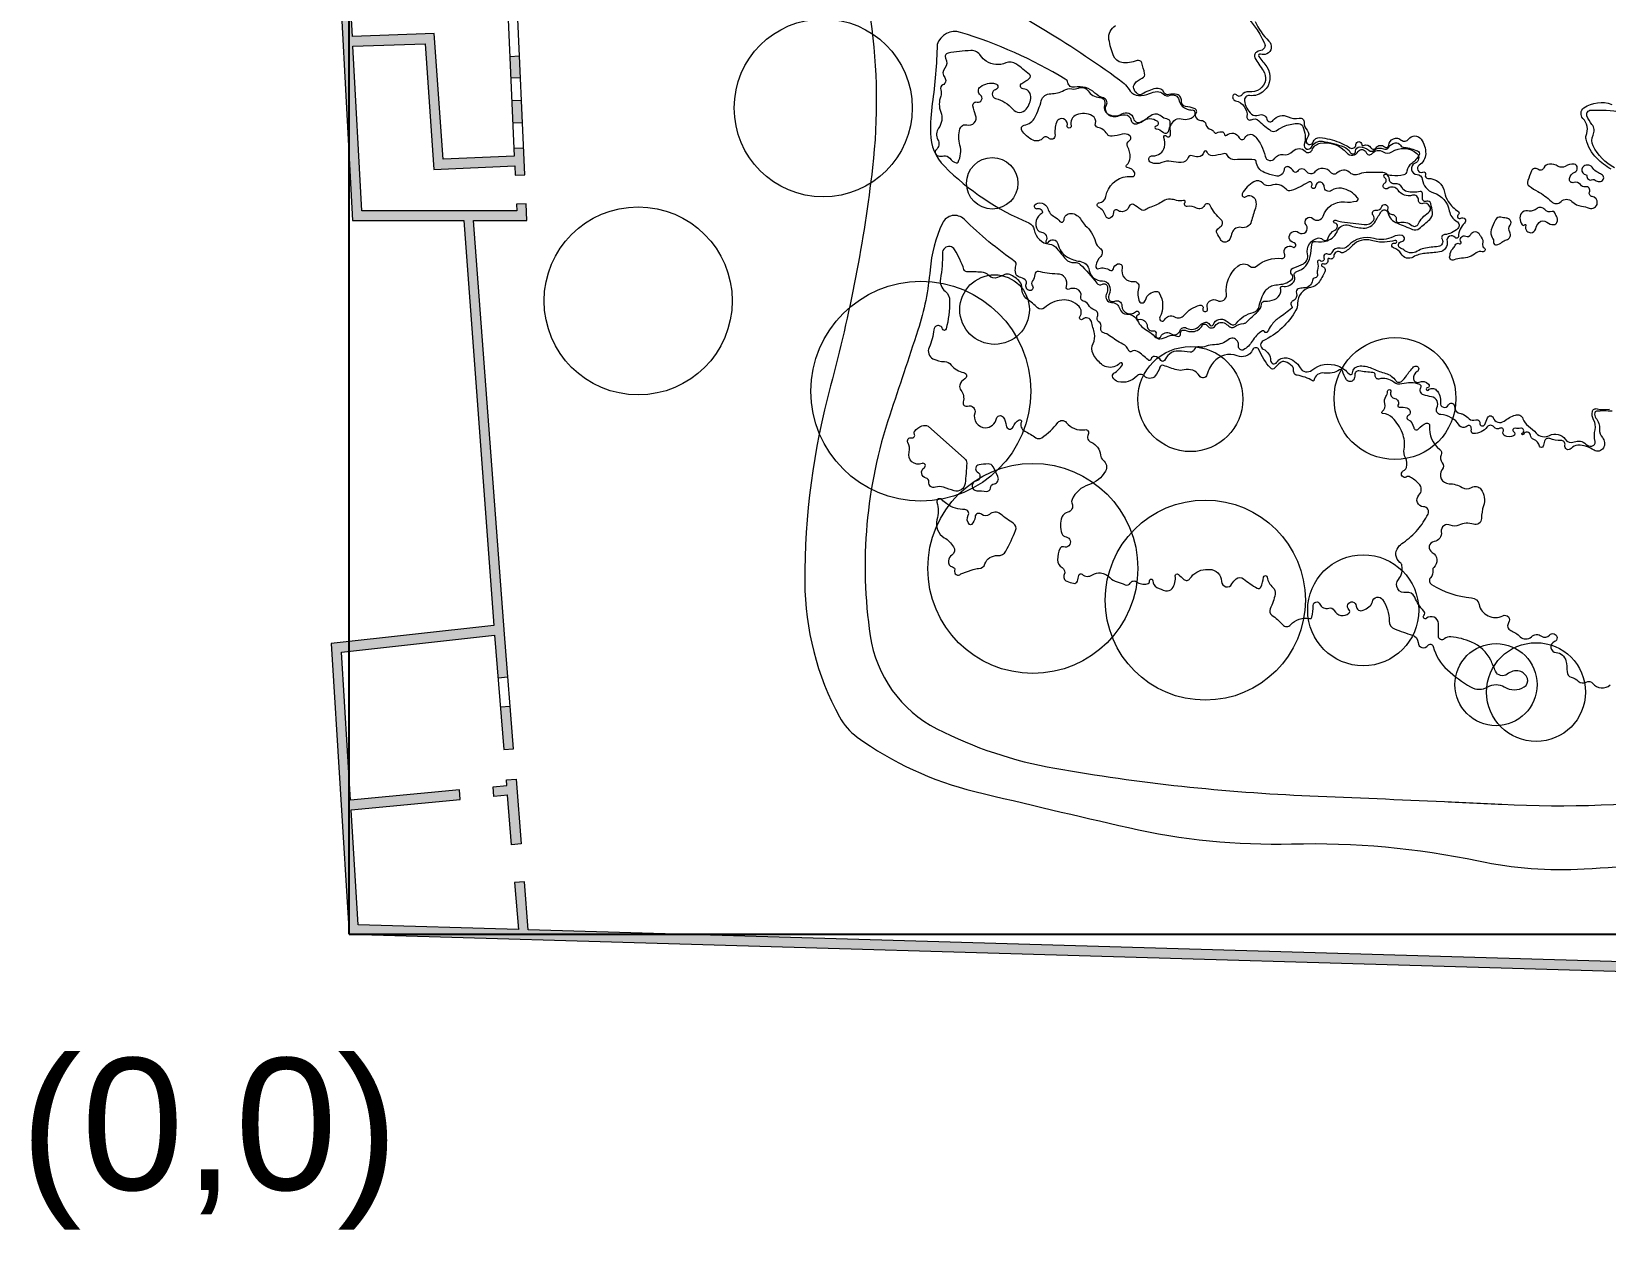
# Model space of a CAD drawing. Header units: millimetres. Extents: x 649586 to 788004, y 156365 to 293101.
# Drawn here: x 649767 to 688469, y 156365 to 185826 of the extents above; entities that cross this region are included whole.
import ezdxf

# ---------------------------------------------------------------- set-up
doc = ezdxf.new("R2010")
doc.units = ezdxf.units.MM
for name, color, linetype in [('archi', 7, 'Continuous'), ('rock', 30, 'Continuous'), ('water', 130, 'Continuous'), ('坐标系', 7, 'Continuous')]:
    doc.layers.add(name, color=color, linetype=linetype)
for name, color, linetype, lineweight in [('archiw', 255, 'Continuous', 0), ('plant', 90, 'Continuous', 0), ('road', 50, 'Continuous', 0)]:
    doc.layers.add(name, color=color, linetype=linetype, lineweight=lineweight)
doc.styles.get("Standard").update_dxf_attribs({"font": 'arial.ttf'})

msp = doc.modelspace()

# ---------------------------------------------------------------- hatches: boundary and pattern name
at = {"layer": 'archiw', "lineweight": 15}
h = msp.add_hatch(color=0, dxfattribs=at)
h.dxf.hatch_style = 1
h.paths.add_polyline_path([(661537, 169234), (661298, 169215), (661383, 168167), (661622, 168187)])
h.paths.add_polyline_path([(661817, 184138), (661577, 184127), (661602, 183578), (661842, 183588)])
h.paths.add_polyline_path([(661769, 185224), (661529, 185213), (661552, 184686), (661792, 184697)])
h.paths.add_polyline_path([(661125, 192974), (661365, 192988), (661314, 193881), (661074, 193868)])
h.paths.add_polyline_path([(661186, 196156), (660946, 196142), (660992, 195335), (661231, 195349)])
h.paths.add_polyline_path([(763625, 292227), (763625, 259422), (762122, 259422), (762122, 259182), (763625, 259182), (763625, 255406), (763865, 255406), (763865, 292227), (763865, 292467), (740086, 292467), (740086, 292227), (740086, 269506), (726598, 269506), (726598, 269035), (724257, 269035), (724257, 284312), (704266, 284312), (704266, 279065), (668998, 279065), (667715, 277743), (665356, 262079), (663663, 258059), (663663, 234492), (660462, 230565), (653640, 230565), (653640, 207333), (657864, 207333), (657864, 201885), (660763, 201885), (660872, 197588), (656789, 197450), (657658, 181179), (660398, 181179), (661138, 171221), (657138, 170775), (657576, 163625), (702454, 162314), (703246, 163037), (704943, 162990), (707445, 162920), (707452, 163160), (705189, 163223), (705263, 165876), (705270, 166116), (705315, 167725), (707292, 167670), (707298, 167909), (706089, 167943), (706115, 168857), (705875, 168863), (705849, 167950), (705081, 167971), (704949, 163230), (703156, 163280), (702364, 162556), (661981, 163737), (661886, 164916), (661646, 164897), (661739, 163744), (657802, 163859), (657629, 166687), (660311, 166936), (660288, 167175), (657614, 166927), (657391, 170562), (661156, 170981), (661240, 169934), (661479, 169953), (661394, 171008), (660639, 181179), (661950, 181179), (661931, 181589), (661692, 181578), (661699, 181419), (660621, 181419), (657886, 181419), (657669, 185465), (659444, 185526), (659664, 182433), (661649, 182522), (661660, 182289), (661899, 182300), (661870, 182963), (661630, 182953), (661639, 182762), (659887, 182684), (659667, 185773), (657657, 185705), (657580, 187139), (661433, 187344), (661446, 187062), (661686, 187072), (661662, 187597), (657567, 187378), (657431, 189926), (661524, 190161), (661424, 191931), (661185, 191918), (661271, 190387), (657419, 190166), (657042, 197218), (660878, 197348), (660894, 197064), (661133, 197077), (661118, 197356), (660997, 202125), (658104, 202125), (658104, 207573), (653880, 207573), (653880, 230325), (660576, 230325), (663903, 234407), (663903, 258011), (665589, 262013), (667941, 277631), (669100, 278825), (704266, 278825), (704266, 254756), (702638, 254756), (702638, 254516), (702638, 253640), (702878, 253640), (702878, 254516), (704266, 254516), (704266, 251633), (704506, 251633), (704506, 265403), (724017, 265403), (724017, 251681), (724257, 251681), (724257, 252385), (725370, 252385), (725370, 252625), (724257, 252625), (724257, 265883), (724017, 265883), (724017, 265643), (704506, 265643), (704506, 278825), (704506, 284072), (724017, 284072), (724017, 268795), (724017, 267474), (724257, 267474), (724257, 268181), (724497, 268181), (724497, 268795), (726598, 268795), (726598, 252382), (727078, 252382), (727078, 252622), (726838, 252622), (726838, 269266), (740086, 269266), (740086, 255406), (740326, 255406), (740326, 292227)])
h = msp.add_hatch(color=0, dxfattribs=at)
h.dxf.hatch_style = 1
h.paths.add_polyline_path([(661682, 167440), (661443, 167421), (661454, 167283), (661116, 167252), (661138, 167013), (661473, 167044), (661571, 165828), (661811, 165847)])
h.paths.add_polyline_path([(661537, 169234), (661298, 169215), (661383, 168167), (661622, 168187)])
at = {"layer": 'archiw'}
h = msp.add_hatch(color=256, dxfattribs=at)
h.dxf.hatch_style = 1
h.paths.add_polyline_path([(676536, 168946), (676679, 166722)])
h.paths.add_polyline_path([(676693, 166482), (676679, 166722)])
h.paths.add_polyline_path([(676693, 166482), (678539, 166724)])
h.paths.add_polyline_path([(678539, 166724), (678842, 164262)])
h.paths.add_polyline_path([(679846, 164397), (678842, 164262)])
h.paths.add_polyline_path([(679846, 164397), (679814, 164635)])
h.paths.add_polyline_path([(679050, 164532), (679814, 164635)])
h.paths.add_polyline_path([(678484, 169207), (679050, 164532)])

# ---------------------------------------------------------------- linework, layer by layer
at = {"layer": 'archi', "lineweight": 15}
for points in [[(653640, 230565), (653640, 207333), (657864, 207333), (657864, 201885), (660763, 201885), (660872, 197588), (656789, 197450), (657658, 181179), (660398, 181179), (661138, 171221), (657138, 170775), (657576, 163625), (702454, 162314)], [(661472, 186491), (661639, 182762), (659887, 182684), (659667, 185773), (657657, 185705), (657657, 185705), (657580, 187139)], [(702364, 162556), (661981, 163737), (661886, 164916), (661646, 164897), (661739, 163744), (657802, 163859), (657629, 166687), (660311, 166936), (660288, 167175), (657614, 166927), (657391, 170562), (661156, 170981), (661383, 168167), (661622, 168187), (661394, 171008), (660639, 181179), (660639, 181179), (661950, 181179), (661931, 181589), (661692, 181578), (661699, 181419), (660621, 181419), (657886, 181419), (657669, 185465), (659444, 185526), (659664, 182433), (661649, 182522), (661660, 182289), (661899, 182300), (661711, 186501)], [(661476, 167044), (661138, 167013), (661116, 167252), (661454, 167283), (661443, 167421), (661682, 167440), (661811, 165847), (661571, 165828), (661473, 167044)]]:
    msp.add_lwpolyline(points, dxfattribs=at)
at = {"layer": 'archiw', "lineweight": 15}
for p, q in [((661529, 185213), (661769, 185224)), ((661552, 184686), (661792, 184697)), ((661577, 184127), (661817, 184138)), ((661602, 183578), (661842, 183588)), ((661630, 182953), (661870, 182963)), ((661240, 169934), (661479, 169953)), ((661298, 169215), (661537, 169234))]:
    msp.add_line(p, q, dxfattribs=at)
at = {"layer": 'plant', "lineweight": 15}
for centre, radius in [((669234, 183946), 2188), ((673390, 182093), 633), ((664684, 179201), 2312), ((671636, 176980), 2704), ((673448, 178987), 855), ((678262, 176785), 1291), ((683293, 176798), 1499), ((674389, 172622), 2582), ((678628, 171843), 2461), ((682512, 171593), 1366), ((685777, 169764), 1009), ((686762, 169581), 1215)]:
    msp.add_circle(centre, radius, dxfattribs=at)
at = {"layer": 'road', "lineweight": 15}
for points in [[(664798, 209841, 0.117487), (666465, 209337, -0.009858), (667979, 209216, -0.26019), (669542, 208128, -0.071128), (670150, 206239, -0.029523), (670399, 203991, 0.004389), (670976, 194396, -0.052523), (670837, 190524, -0.022956), (670521, 188856, 0.094006), (670397, 186118, -0.064369), (670446, 182481, -0.037371), (669415, 177115, 0.067052), (668782, 172288, 0.124747), (669635, 168969, 0.111289), (670069, 168476, 0.097707), (672961, 167139, 0.003362), (676739, 166249, 0.062606), (680751, 165848, -0.058207), (685348, 165429, 0.065974), (687944, 165233, 0.015775), (691081, 165510, 0.027374)], [(672521, 187018, -0.047284), (676523, 184637, -0.090689), (676783, 184362, 0.243834), (676985, 184248, 0.114675), (677259, 184301, -0.090373), (677445, 184347, -0.216643), (677593, 184290, 0.309639), (677768, 184256, -0.469609), (677977, 184149, 0.228222), (678152, 183929, 0.084164), (678268, 183895, 0.057719), (678311, 183895, -0.473202), (678369, 183839, 0.180995), (678411, 183690, 0.255358), (678519, 183640, -0.384101), (678646, 183539, 0.313044), (678770, 183413, -0.250683), (678839, 183357, 0.471347), (678914, 183334, -0.231556), (679060, 183354, -0.332852), (679099, 183299, 0.66819), (679152, 183274, -0.515809), (679463, 183211, 0.651192), (679603, 183211, -0.538402), (679845, 183251, -0.069402), (680009, 183017, -0.067005), (680101, 182756, 0.659482), (680338, 182708, -0.285891), (680545, 182798, 0.244231), (680784, 182880, -0.428948), (681085, 182880, 0.542566), (681253, 182911, -0.2548), (681456, 183076, -0.26675), (682105, 182845, 0.519446), (682391, 182872, -0.650484), (682581, 182853, 0.593412), (682730, 182826, -0.390889), (683001, 182865, 0.31012), (683217, 182865, -0.345545), (683829, 182826, -0.559331), (683786, 182587, 0.825089), (683837, 182308, -0.379247), (683963, 182194, 0.296806), (684237, 181861, -0.279591), (684629, 181414, 0.224489), (684812, 181156, -0.496845), (684836, 180982, -0.177061), (684510, 180831, 0.552791), (684451, 180716, -0.55659), (684357, 180537, 0.033517), (684003, 180488, 0.09168), (683840, 180421, -0.319015), (683537, 180435, 0.071886), (683431, 180495, -0.804144), (683458, 180659, 0.869208), (683470, 180807, 0.179327), (683246, 180777, -0.198898), (682780, 180734, 0.294707), (682143, 180554, -0.285254), (681943, 180495, 0.39902), (681743, 180387, -0.4752), (681639, 180347, 0.746968), (681546, 180259, -0.868244), (681450, 180191, 0.820152), (681386, 180150, -0.183426), (681386, 179955, 0.183426), (681386, 179857, -0.502732), (681328, 179767, 0.354684), (681262, 179705, -0.377775), (681045, 179518, 0.08858), (680916, 179497, 0.419454), (680868, 179393, -0.398768), (680787, 179202, 0.512017), (680757, 179061, -0.429697), (680754, 179018, -0.020018), (680444, 178786, 0.084486), (680249, 178597, 0.054554), (680162, 178445, -0.653528), (680087, 178445, 0.44488), (680036, 178462, 0.13462), (679780, 178207, -0.139274), (679570, 178001, -0.603551), (679447, 178083, 0.164031), (679418, 178211, 0.461377), (679195, 178247, -0.181292), (678856, 178124, 0.101833), (678648, 178084, -0.159738), (678482, 178071, 0.378812), (678356, 178005, -0.337403), (678253, 177940, -0.005395), (677979, 177968, 0.221342), (677746, 177891, 0.073413), (677622, 177733, -0.579435), (677539, 177733, 0.245668), (677382, 177834, 0.382062), (677299, 177772, -0.602843), (677221, 177749, 0.060609), (676959, 177959, 0.292001), (676812, 177957, -0.464908), (676752, 177975, 0.170742), (676599, 178139, -0.041705), (676275, 178345, 0.096984), (676132, 178415, -0.434609), (676064, 178543, 0.345134), (676014, 178687, -0.381785), (675978, 178820, 0.460058), (675912, 178974, -0.195962), (675756, 179104, 0.222231), (675630, 179198, -0.433988), (675569, 179300, 0.405488), (675462, 179497, 0.179523), (675283, 179488, -0.656355), (675213, 179554, 0.526382), (674992, 179862, -0.05244), (674738, 179883, 0.002442), (674524, 179922, 0.451919), (674435, 179851, -0.14657), (674379, 179695, 0.327641), (674379, 179569, -0.679921), (674308, 179455, -0.480095), (674226, 179608, 0.339545), (674197, 179722, 0.112999), (674057, 179788, -0.28468), (673967, 179875, -0.115538), (673965, 180032, -0.02368), (673982, 180098, 0.327611), (673963, 180156, -0.040462), (672700, 181207, 0.517845), (672164, 181109, 0.088027), (671861, 179965, -0.058069), (671561, 178481, -0.002144), (670870, 176391, 0.11843), (670390, 170963, 0.242048), (672029, 168680, 0.075076), (674928, 167708, 0.033051), (681201, 167032, -0.001142), (684509, 166887, -0.000488), (685921, 166821, 0.04125), (690790, 166989, 0.076392)], [(672035, 185507, -0.029703), (671916, 184056, 0.039049), (671870, 183324, 0.195015), (672213, 182513, 0.097082), (674287, 181119, -0.256811), (674423, 180947, 0.335439), (674796, 180595, -0.206461), (674979, 180491, 0.022403), (675199, 180226, 0.243447), (675410, 180147, -0.229557), (675555, 180098, -0.033638), (675959, 179639, 0.373586), (676101, 179610, -0.520661), (676221, 179553, -0.149871), (676195, 179357, 0.550153), (676320, 179164, -0.342433), (676526, 179007, 0.341441), (676702, 178873, -0.285856), (676962, 178714, 0.153085), (677197, 178472, -0.088035), (677385, 178321, 0.245201), (677515, 178271, 0.095724), (677716, 178333, -0.25191), (677930, 178333, 0.607369), (678022, 178396, -0.580256), (678132, 178478, 0.125937), (678325, 178447, 0.245205), (678551, 178591, -0.578943), (678680, 178591, 0.569963), (678875, 178589, -0.430525), (679122, 178641, -0.002622), (679236, 178562, 0.317063), (679344, 178562, -0.133551), (679575, 178647, 0.174997), (679639, 178675, -0.009888), (679920, 178941, 0.183243), (680012, 179121, -0.39541), (680100, 179197, 0.105309), (680328, 179234, 0.222146), (680480, 179395, 0.162167), (680480, 179504, -0.562083), (680527, 179559, 0.263078), (680797, 179661, 0.272724), (680822, 179812, -0.441286), (680877, 179922, 0.28928), (681211, 180293, 0.026615), (681245, 180584, -0.449458), (681342, 180660, 0.128472), (681624, 180681, 0.221737), (681882, 180929, -0.403156), (682161, 181059, 0.06725), (682509, 180990, 0.29245), (682814, 181160, -0.01996), (682956, 181399, -0.655239), (683117, 181373, 0.245774), (683354, 181108, -0.014614), (683720, 180958, 0.283663), (683891, 180981, 0.011353), (684147, 181202, 0.241267), (684212, 181372, 0.028003), (684174, 181598, 0.474561), (684072, 181649, -0.549163), (683969, 181717, 0.007594), (683969, 181843, 0.467995), (683913, 181889, -0.097941), (683586, 181889, -0.250089), (683468, 181986, 0.356885), (683296, 182078, -0.453201), (683155, 182186, 0.41061), (682958, 182362, -0.026055), (682646, 182362, 0.11746), (682411, 182318, -0.32104), (682164, 182370, 0.248915), (682026, 182418, 0.142089), (681856, 182340, -0.439524), (681715, 182356, 0.483919), (681325, 182372, -0.498418), (681115, 182386, 0.539659), (680893, 182386, -0.539659), (680802, 182386, 0.140222), (680676, 182495, 0.52864), (680567, 182430, -0.470417), (680354, 182273, -0.030552), (680080, 182360, -0.287793), (679882, 182624, 0.367364), (679835, 182672, 0.040484), (679359, 182672, -0.307238), (679175, 182776, 0.361322), (679076, 182820, -0.046101), (678811, 182770, -0.345432), (678672, 182861, 0.737251), (678595, 182858, -0.333557), (678450, 182746, -0.089848), (678302, 182770, 0.40558), (678211, 182729, -0.30483), (678033, 182606, -0.051563), (677788, 182628, 0.151419), (677561, 182603, -0.207134), (677294, 182603, -0.845359), (677335, 182770, 0.369635), (677626, 182984, 0.156205), (677607, 183220, -0.86701), (677668, 183256, 0.747844), (677775, 183300, -0.04181), (677769, 183572, 0.404913), (677681, 183676, -0.170021), (677543, 183740, 0.370941), (677290, 183755, -0.050653), (676960, 183553, -0.499743), (676816, 183627, 0.35632), (676655, 183769, 0.099801), (676469, 183738, -0.325565), (676217, 183808, -0.299213), (676198, 184018, 0.474996), (676126, 184190, -0.119521), (675915, 184312, 0.245856), (675413, 184456, -0.41899), (675251, 184565, 0.214924), (675187, 184657, 0.059715), (672612, 185804, 0.40794), (672035, 185507, 16.417228)], [(687701, 182566, 0.142221), (687479, 182509, -0.272897), (687309, 182509, 0.142221), (687088, 182566, 0.294574), (686954, 182473, -0.503789), (686809, 182437, 0.508546), (686649, 182396, 0.002132), (686557, 182159, 0.340964), (686598, 182020, 0.033547), (686804, 181891, -0.072389), (687139, 181644, 0.41121), (687376, 181644, -0.41121), (687644, 181644, 0.168794), (687882, 181530, -0.066807), (688067, 181484, 0.501422), (688268, 181608, 0.405169), (688139, 181767, -0.505609), (688077, 181878, 0.600939), (687976, 182007, -0.28763), (687851, 182059, 0.327952), (687692, 182111, -0.573237), (687583, 182207, -0.245902), (687712, 182369, 0.704315), (687701, 182566, 2.937902)], [(688272, 182364, -0.156783), (688157, 182466, 0.440407), (687936, 182513, 0.41398), (687909, 182351, 0.211618), (687990, 182304, -0.400071), (688007, 182284, 0.248729), (688047, 182195, 0.284808), (688156, 182183, -0.322276), (688215, 182173, 0.448933), (688411, 182182, 0.35423), (688411, 182272, 0.125224), (688325, 182337, -0.044765), (688272, 182364, -5.745216)], [(685658, 180952, 0.236101), (685686, 180757, -0.171639), (685718, 180640, 0.503179), (685789, 180578, 0.125901), (685924, 180646, -0.125157), (686031, 180701, 0.259254), (686123, 180783, 0.214624), (686114, 180887, -0.300514), (686127, 181066, 0.340614), (686127, 181183, 0.213443), (686025, 181238, -0.039759), (685898, 181257, 0.355931), (685762, 181191, 0.013968), (685658, 180952, 3.441635)], [(686588, 181407, 0.552008), (686365, 181241, 0.121368), (686420, 181074, 0.553344), (686479, 181074, -0.929186), (686513, 181056, 0.300109), (686536, 180918, 0.218942), (686635, 180878, 0.327043), (686752, 180972, -0.116292), (686834, 181125, -0.413316), (687026, 181137, 0.199481), (687199, 181078, 0.267212), (687276, 181129, 0.275009), (687264, 181285, -0.069818), (687221, 181370, 0.42908), (687156, 181399, -0.336629), (686974, 181448, 0.416335), (686787, 181472, -0.175708), (686588, 181407, -17.144836)], [(684649, 180322, -0.194528), (684714, 180483, 0.095432), (684772, 180572, -0.475876), (684880, 180605, 0.846128), (684917, 180644, -0.776961), (685035, 180791, 0.412203), (685155, 180835, -0.638829), (685372, 180835, 0.057583), (685415, 180766, -0.233802), (685448, 180607, 0.314678), (685486, 180503, -0.867042), (685440, 180410, 0.261533), (685289, 180381, -0.177425), (684929, 180249, 0.109601), (684745, 180209, -0.762091), (684649, 180322, -0.138528)]]:
    msp.add_lwpolyline(points, format="xyb", dxfattribs=at)
at = {"layer": 'rock', "lineweight": 15}
for points in [[(679500, 186337, -0.099757), (680086, 185536, -0.48915), (679996, 185362, 0.140814), (679867, 185297, 0.354002), (679849, 185180, 0.018941), (680053, 184863, -0.413491), (679972, 184410, -0.18235), (679699, 184340, 0.270413), (679528, 184264, -0.511844), (679398, 184264, 0.527553), (679316, 184262, 0.522719), (679373, 184123, -0.383729), (679653, 183730, 0.605612), (679760, 183657, -0.328616), (679947, 183630, 0.04504), (680244, 183386, 0.307561), (680374, 183386, -0.05315), (680595, 183505, -0.105289), (680920, 183562, -0.287888), (681027, 183489, -0.167279), (681063, 183050, 0.906354), (681244, 182985, -0.331389), (681512, 183126, -0.052243), (682036, 182988, -0.173345), (682194, 182853, 0.766648), (682325, 182887, -0.412044), (682425, 182988, -0.180751), (682651, 182904, 0.371801), (682777, 182904, -0.291463), (683009, 182938, 0.380569), (683140, 182979, -0.225929), (683299, 183086, -0.27982), (683430, 183030, 0.208344), (683523, 182975, -0.068015), (683849, 182887, -0.430889), (683885, 182790, -0.128798), (683705, 182581, 0.211679), (683586, 182387, -0.306228), (683508, 182299, -0.095919), (683216, 182282, -0.017977), (683059, 182309, 0.922579), (683037, 182235, 1.454076)], [(674429, 181553, -0.572928), (674754, 181473, 0.202942), (674925, 181267, -0.113379), (675055, 181157, 0.715253), (675155, 181190, -0.415844), (675322, 181351, -0.27917), (675580, 181186, 0.097839), (675679, 181058, -0.151316), (675929, 180650, 0.189276), (676036, 180501, -0.474467), (676058, 180296, 0.148607), (675935, 180060, 0.572952), (676010, 179995, -0.236965), (676285, 179956, 0.528539), (676370, 179989, -0.237476), (676470, 180108, -0.623487), (676584, 180011, 0.525044), (676876, 179674, -0.520242), (676991, 179544, 0.119269), (676991, 179217, 0.786881), (677157, 179217, -0.344538), (677433, 179435, -0.268227), (677495, 179399, -0.256094), (677512, 178797, 0.999362), (677627, 178738, -0.434099), (677870, 178807, 0.375769), (678111, 178850, -0.167214), (678496, 179093, -0.585223), (678572, 179011, 1.377398), (678680, 179011, -0.686476), (678927, 179212, 0.614114), (679148, 179356, -0.249252), (679425, 180056, -0.367937), (679726, 180056, 0.367937), (679888, 180056, -0.206857), (680504, 180245, 0.594389), (680580, 180354, -0.763196), (680772, 180526, 1.227631), (680811, 180628, -1.287652), (680924, 180883, 0.89258), (681107, 181068, -0.935626), (681276, 181224, 0.551506), (681526, 181287, -0.3488), (682048, 181633, 0.082208), (682347, 181656, 0.55888), (682374, 181739, 0.169745), (681978, 181969, 0.205045), (681735, 181915, -0.616576), (681552, 182012, 1.019363), (681340, 182012, -1.35225), (681246, 182038, 0.809619), (681163, 182121, -0.058016), (680741, 181912, -0.310135), (680615, 181945, 0.312304), (680242, 182042, -0.309892), (680046, 182092, 0.348165), (679826, 182131, 0.157096), (679537, 181832, 0.767705), (679617, 181763, -0.488257), (679860, 181683, -0.174207), (679860, 181477, 0.022406), (679760, 181154, -0.404876), (679514, 181005, 0.380759), (679291, 180882, -0.010043), (679231, 180722, -0.365505), (679088, 180646, -0.224851), (679003, 180711, 0.016403), (678919, 180862, -0.374427), (678938, 180975, 0.007464), (679018, 181041, 0.459515), (679018, 181198, -0.102386), (678749, 181547, 0.625169), (678609, 181547, -0.426393), (678413, 181483, 0.161486), (678187, 181523, -0.67386), (678130, 181620, 0.722331), (678094, 181673, -0.138892), (677917, 181673, 0.037214), (677770, 181703, 0.192701), (677590, 181656, -0.090141), (677290, 181509, 0.093637), (677169, 181449, -0.335892), (677041, 181449, 0.027722), (676864, 181569, 0.48697), (676760, 181529, -0.32544), (676581, 181394, -0.15636), (676471, 181428, 0.607348), (676370, 181374, -0.251435), (676299, 181240, -0.51415), (676181, 181283, 0.209553), (676000, 181508, -0.747006), (676020, 181613, 0.340943), (676185, 181767, -0.341798), (676709, 182258, -0.046657), (676830, 182258, 0.579557), (676894, 182349, 0.258202), (676709, 182483, -0.658602), (676693, 182540, 0.219612), (676784, 182729, 0.127362), (676720, 182995, -0.400495), (676760, 183140, 0.551414), (676764, 183269, 0.212105), (676588, 183299, -0.024754), (676335, 183248, -0.30314), (676213, 183306, 0.210661), (675984, 183468, -0.447289), (675926, 183565, 0.365384), (675849, 183754, 0.217153), (675464, 183775, 0.380228), (675329, 183508, -1.297718), (675234, 183508, 0.684873), (675025, 183660, 0.171998), (674968, 183587, 0.102998), (674934, 183275, -0.737443), (674772, 183208, 0.468519), (674640, 183208, -0.332189), (674400, 183150, -0.081382), (674231, 183258, -0.071157), (674119, 183393, -0.535389), (674177, 183522, 0.239912), (674441, 183714, 0.051513), (674596, 184120, -0.343674), (674830, 184296, 0.136419), (675156, 184381, -0.177265), (675351, 184415, 0.147972), (675513, 184434, -0.368084), (675745, 184364, 0.249239), (676027, 184206, -0.522481), (676153, 184017, 0.351737), (676217, 183808, 0.29726), (676577, 183801, -0.507589), (676861, 183688, 0.550822), (677083, 183617, -0.362616), (677450, 183617, -0.635968), (677419, 183500, 0.834399), (677419, 183435, -0.146593), (677594, 183346, 0.581596), (677731, 183387, -0.131022), (677858, 183627, -0.278401), (678036, 183678, 0.131959), (678232, 183678, 0.200574), (678406, 183813, 0.47763), (678359, 183934, 0.033692), (678146, 183985, -0.384095), (678042, 184117, 0.154361), (678019, 184214, 0.195714), (677938, 184273, 0.126418), (677731, 184273, -0.344567), (677621, 184321, 0.327118), (677411, 184421, 0.09693), (677076, 184287, -0.295852), (676969, 184287, -0.179789), (676869, 184421, -0.2455), (676893, 184542, -0.127982), (677080, 184680, 0.371951), (677138, 184794, 0.015311), (677067, 185054, 0.44011), (676951, 185109, -0.133607), (676573, 185064, -0.272505), (676371, 185226, -0.047381), (676261, 185631, -0.321399), (676425, 185969, 0.074829)], [(672550, 182612, 0.185795), (672597, 183033, -0.128873), (672597, 183433, -0.422979), (672768, 183529, 0.627197), (672982, 183765, -0.050545), (672916, 183995, -0.549232), (673019, 184091, 0.826089), (673101, 184261, -0.50452), (673101, 184468, -0.223106), (673471, 184542, -0.783369), (673471, 184394, 0.783369), (673471, 184180, -0.162014), (673893, 183913, 0.473369), (674226, 183913, 0.173364), (674337, 184224, 0.40294), (674152, 184416, -0.760742), (674120, 184550, 0.044838), (674307, 184675, 0.476847), (674307, 184771, 0.008228), (673984, 185024, 0.274017), (673727, 185053, -0.258493), (673244, 185094, -0.0988), (673105, 185233, 0.258138), (672868, 185356, 0.043158), (672303, 185292, 0.505497), (672245, 185167, -0.307893), (672221, 184923, 0.361792), (672221, 184692, -0.502827), (672177, 184511, 0.401849), (672124, 184389, -0.18148), (672124, 184231, 0.18148), (672124, 183840, -0.251444), (672072, 183449, 0.28512), (672052, 183165, -0.330287), (672013, 182915, 0.609264), (672059, 182768, 0.086869), (672199, 182768, -0.292294), (672344, 182708, 0.182888), (672507, 182596, 0.308685), (672550, 182612, 0.06915)], [(688692, 182473, -0.154164), (688163, 183014, -0.23867), (688163, 183274, 0.298037), (688133, 183542, -0.085505), (688014, 183751, -0.506199), (688107, 183891, -0.053527), (688865, 183844, -0.181525)], [(674620, 181354, 0.457356), (674506, 180947, 0.226304), (674601, 180890, -0.554033), (674710, 180672, 1.020374), (674767, 180639, -0.700215), (675004, 180601, 0.220594), (675237, 180279, 0.093105), (675545, 180174, -0.322394), (675777, 179952, 0.370355), (676099, 179692, -0.283033), (676260, 179600, -0.254451), (676260, 179341, 0.73193), (676403, 179192, -0.558062), (676578, 179082, 0.658352), (676914, 178935, -1.21715), (676968, 178848, 0.905222), (676995, 178746, -0.453685), (677202, 178575, 0.474189), (677346, 178464, -0.621392), (677415, 178380, 1.001405), (677535, 178326, -0.464594), (677775, 178395, 0.490242), (678009, 178473, -0.466241), (678168, 178533, 0.35376), (678485, 178587, -0.167234), (678638, 178674, -0.371324), (678731, 178620, 0.711534), (678827, 178620, -0.512599), (679139, 178713, 0.01776), (679256, 178629, 0.396692), (679397, 178653, -0.178426), (679808, 178916, 0.30274), (679952, 179066, -0.104467), (680104, 179442, -0.202426), (680325, 179586, -0.021781), (680487, 179608, 0.176915), (680762, 179738, 0.410687), (680762, 179838, -0.257141), (680734, 179937, -0.265554), (680807, 180016, 0.048442), (681043, 180116, 0.345269), (681143, 180348, -0.2309), (681195, 180607, -0.155441), (681388, 180743, -0.281547), (681509, 180713, 0.571573), (681654, 180749, -0.207931), (681812, 180938, 0.257178), (681882, 181039, 0.430936), (681822, 181109, -1.233355), (681841, 181186, 0.085705), (681985, 181144, -0.000946), (682539, 181077, 0.27138), (682764, 181174, 0.359024), (682756, 181309, -0.728001), (682825, 181431, 0.388176), (682969, 181518, -0.98283), (683113, 181477, 0.481403), (683226, 181326, -0.470774), (683318, 181207, 0.550597), (683396, 181129, -0.228399), (683710, 181056, 0.480067), (683865, 181091, -0.13614), (684112, 181368, 0.39282), (684152, 181524, 0.362008), (683974, 181595, -0.536179), (683872, 181675, 0.525088), (683721, 181798, -0.323093), (683367, 181924, 0.420575), (683118, 181968, -1.061595), (683037, 182094, 0.589326), (683037, 182235)], [(674429, 181553, 0.676878), (674496, 181470, -0.578195), (674620, 181354)], [(688631, 176487, 0.037496), (688244, 176487, 0.350017), (688203, 176449, 0.199704), (688235, 176320, -0.169099), (688322, 176043, 0.185892), (688393, 175841, -0.314939), (688417, 175584, -0.43662), (688188, 175530, 0.14856), (687790, 175652, 0.22409), (687622, 175573, -0.807932), (687470, 175652, 0.526589), (687371, 175769, -0.132893), (687101, 175814, 0.475645), (686969, 175749, -0.017275), (686936, 175625, -0.743574), (686848, 175625, 0.208213), (686704, 175794, -0.239067), (686626, 175899, 0.732995), (686453, 175922, -1.426642), (686423, 175951, 0.890486), (686384, 176069, -0.103481), (686247, 176069, 0.822427), (686211, 175984, -0.565583), (686206, 175882, -0.248921), (685992, 175882, -0.399941), (685956, 175990, 0.717774), (685874, 176069, -0.364458), (685727, 176101, 0.493901), (685559, 176101, -0.233149), (685228, 175937, -0.445927), (685169, 176003, 0.052932), (685169, 176082, 0.617581), (685064, 176121, -0.463457), (684874, 176144, 0.237281), (684419, 176406, -0.547599), (684324, 176574, 0.511341), (684192, 176843, -0.034984), (683998, 176891, -0.481402), (683931, 177069, 0.466139), (683904, 177143, 0.164533), (683462, 177158, -0.248025), (683270, 177195, 0.231066), (682899, 177280, -0.54318), (682809, 177367, 0.451856), (682752, 177441, -0.021273), (682408, 177477, 0.493899), (682304, 177377, -0.175062), (682277, 177263, -0.541727), (682100, 177263, -0.069737), (681999, 177477, 0.497248), (681926, 177504, -0.187223), (681554, 177427, 0.414069), (681301, 177247, -0.528701), (681272, 177233, 0.099455), (680887, 177371, -0.261845), (680812, 177428, -0.104903), (680796, 177515, 0.194199), (680764, 177597, 0.132607), (680590, 177705, 0.255219), (680470, 177680, 0.038981), (680340, 177551, -0.46042), (680228, 177551, -0.075327), (679949, 177999, 0.657823), (679793, 177999, -0.218461), (679619, 177842, -0.166796), (679416, 177848, 0.317499), (678832, 177695, 0.108877), (678670, 177385, -0.654338), (678486, 177357, 0.332784), (678106, 177504, -0.137438), (677932, 177504, -0.022644), (677600, 177614, 0.438854), (677511, 177569, -0.107837), (677395, 177354, -0.452513), (677132, 177351, 0.445971), (676943, 177351, -0.279429), (676490, 177214, -0.213321), (676356, 177320, -0.392784), (676383, 177420, 0.116592), (676589, 177625, 0.905695), (676531, 177670, -0.279675), (676201, 177577, -0.10849), (676076, 177644, -0.089526), (675869, 177896, -0.260644), (675869, 178157, 0.186078), (675903, 178397, 0.010873), (675828, 178691, 0.565771), (675618, 178750, -0.900705), (675546, 178812, 0.35709), (675525, 179063, 0.228376), (675098, 179221, 0.164521), (674679, 179033, -0.392223), (674503, 179033, 0.025923), (674250, 179244, -0.243805), (674118, 179517, 0.181159), (674066, 179670, 0.131258), (673821, 179846, 0.18277), (673696, 179846, 0.005968), (673519, 179777, -0.309506), (673308, 179823, 0.195494), (673128, 179906, 0.003321), (672769, 179919, -0.311533), (672695, 179973, 0.05368), (672465, 180461, 0.46312), (672221, 180499, 0.222463), (672165, 180374, -0.046795), (672117, 179747, 0.269173), (672232, 179437, -0.22418), (672343, 179201, -0.060996), (672258, 178511, -0.781053), (672167, 178511, 0.436781), (672027, 178588, 0.302451), (671953, 178493, -0.09138), (671838, 178057, 0.402391), (671933, 177777, 0.119307), (672213, 177708, -0.233298), (672382, 177623, 0.194054), (672687, 177441, -0.713654), (672715, 177283, 0.198182), (672592, 177129, 0.243945), (672617, 177006, -0.241492), (672677, 176715, 0.606809), (672786, 176613, -0.62004), (672961, 176443, 0.506815), (673222, 176083, 0.358802), (673493, 176305, -0.655383), (673659, 176340, -0.141604), (673733, 176133, 0.798977), (673906, 176104, -0.16903), (674054, 176273, -0.706734), (674106, 176228, 0.380599), (674191, 175999, -0.02723), (674459, 175837, 0.308469), (674607, 175837, 0.077493), (675005, 176210, -0.487856), (675210, 176210, 0.276455), (675666, 176034, -0.626627), (675750, 175917, 0.4525), (675821, 175724, -0.293016), (676051, 175409, 0.218395), (676117, 175288, -0.376413), (676174, 175010, -0.191174), (675761, 174680, 0.219632), (675352, 174314, 0.207055), (675352, 174214, -0.470189), (675246, 174005, 0.193546), (675123, 173920, 0.052203), (675104, 173884, 0.190439), (675104, 173483, 0.260274), (675209, 173397, -1.086669), (675145, 173153, 0.385856), (675059, 173117, 0.115622), (674998, 172831, 0.260065), (675109, 172641, -0.396183), (675159, 172469, 0.453296), (675224, 172307, 0.022574), (675392, 172256, 0.416146), (675483, 172310, 0.00223), (675516, 172450, -0.556853), (675598, 172477, 0.33255), (675855, 172463, -0.175456), (676055, 172513, -0.186542), (676285, 172395, 0.153542), (676460, 172291, -0.050774), (676662, 172220, 0.398228), (676785, 172261, -0.456309), (676934, 172295, 0.223874), (677202, 172243, 0.347834), (677261, 172320, -1.016432), (677338, 172320, 0.292451), (677440, 172155, 0.039987), (677651, 172073, 0.322063), (677815, 172130, 0.185474), (677892, 172436, -0.695411), (677967, 172474, 0.003703), (678103, 172352, 0.458919), (678252, 172372, -0.237479), (678636, 172597, -0.018827), (678732, 172599, -0.406986), (679029, 172303, 0.770719), (679285, 172239, -0.092122), (679390, 172367, -0.365593), (679570, 172367, 0.047487), (679905, 172135, 0.442219), (679993, 172164, 0.07519), (680059, 172405, -0.889943), (680154, 172405, 0.1935), (680289, 172156, -0.279951), (680347, 171988, -0.060615), (680224, 171630, 0.370396), (680264, 171476, -0.058471), (680535, 171237, 0.445754), (680726, 171237, -0.269541), (681193, 171388, 0.406849), (681252, 171424, 0.068824), (681281, 171711, -0.827543), (681443, 171747, 0.378084), (681663, 171645, -0.354373), (681796, 171590, 0.475202), (682162, 171520, 0.465914), (682162, 171608, -1.522762), (682339, 171697, 0.532817), (682512, 171593, 0.0412), (682652, 171674, 0.193486), (682737, 171803, -0.661212), (682988, 171855, -0.154497), (683150, 171328, 0.311999), (683283, 171133, 0.017643), (683718, 170982, -0.316618), (683860, 170799, 0.714192), (684103, 170728, -0.63569), (684231, 170705, 0.143545), (684581, 170129, 0.051252), (685151, 169708, 0.273557), (685573, 169708, -0.275335), (685981, 169707, 0.277114), (686471, 169707, 0.350515), (686548, 169916, 0.263311), (686351, 170095, 0.233045), (686053, 170023, -0.506781), (685766, 170095, 0.015309), (685646, 170364, 0.183323), (685175, 170811, 0.071804), (684667, 170943, 0.219042), (684506, 170889, -0.671226), (684362, 170955, 0.020502), (684362, 171265, 0.623293), (684068, 171395, -0.967324), (684003, 171466, 0.425553), (684003, 171575, -0.111175), (683777, 171918, 0.370677), (683570, 172030, -0.714639), (683378, 172350, 0.230195), (683465, 172692, 0.176734), (683416, 172771, -0.412552), (683371, 173140, -0.076961), (683500, 173262, 0.063902), (683851, 173576, 0.062088), (684105, 173957, 0.549911), (683996, 174138, -0.656678), (683881, 174422, 0.40971), (683881, 174706, 0.071122), (683666, 174870, 0.260189), (683571, 174870, -0.815041), (683467, 174991, -0.110905), (683524, 175039, 0.216512), (683578, 175107, 0.181566), (683551, 175342, -0.161168), (683518, 175557, 0.137481), (683475, 175952, 0.095823), (683235, 176325, 0.201016), (682993, 176430, -0.710129), (682977, 176480, 0.30841), (683041, 176679, -0.230715), (683070, 176846, 0.171715), (683108, 176977, -1.211152), (683190, 176966, 0.467827), (683293, 176798, -0.545934), (683365, 176640, 0.6076), (683394, 176590, -0.075746), (683588, 176569, -0.675059), (683612, 176372, 0.590052), (683612, 176286, -0.227741), (683753, 176087, 0.630604), (683872, 176054, -0.109512), (684062, 176193, -0.577709), (684144, 176133, 0.264691), (684395, 175549, -0.349423), (684430, 175414, 0.278305), (684454, 175221, -0.34548), (684454, 175052, 0.62356), (684621, 174706, -0.139424), (684942, 174612, 0.287529), (685176, 174612, -0.390252), (685406, 174570, -0.247132), (685471, 174160, 0.08191), (685420, 173849, -0.5126), (685223, 173708, 0.197228), (684865, 173684, -0.23164), (684653, 173684, 0.60412), (684432, 173523, -0.413191), (684255, 173283, 0.717526), (684208, 173016, -0.530484), (684244, 172643, 0.26711), (684222, 172584, -0.224459), (684167, 172391, 0.463446), (684191, 172226, 0.116634), (685174, 171898, -0.323882), (685360, 171735, 0.482602), (685943, 171458, -0.782977), (686086, 171288, 0.481831), (686138, 171097, -0.088633), (686372, 170943, 0.399156), (686646, 170943, -0.364842), (686896, 170958, 0.402667), (687093, 170983, -1.294116), (687212, 170821, 0.798025), (687255, 170554, -0.334998), (687494, 170347, -0.048978), (687525, 170082, 0.329834), (687626, 169949, -0.121746), (687800, 169849, 0.334008), (687995, 169826, -0.368833), (688156, 169796, 0.420333), (688586, 169756, 0.239853)], [(671811, 176123), (672712, 175328, -0.227385), (672763, 175209, -0.017887), (672722, 174710, -0.463975), (672452, 174532, -0.018235), (672191, 174619, 0.180939), (671994, 174619, -0.569762), (671829, 174751, 0.395828), (671765, 174843, -0.675389), (671719, 175099, 0.924506), (671664, 175204, -0.626405), (671344, 175483, 0.193392), (671317, 175716, -0.651809), (671408, 175835, 0.642869), (671477, 175922, -0.299824), (671485, 176000, -0.127242), (671660, 176127, -0.200079), (671811, 176123, -1.365603)], [(673018, 174998, -0.738873), (672990, 174768, 0.899449), (673008, 174534, -0.019739), (673250, 174517, 0.420508), (673345, 174595, -0.331925), (673443, 174704, 0.491637), (673529, 174880, -0.00358), (673414, 175119, 0.306706), (673287, 175193, 0.02083), (673065, 175170, 0.653324), (673018, 174998, 0.606984)], [(672617, 172485), (672923, 172597, -0.09098), (673054, 172620, 0.326267), (673212, 172733, -0.346099), (673519, 172936, 0.298217), (673727, 173048, 0.027405), (673966, 173558, 0.35944), (673912, 173729, -0.023995), (673592, 173959, 0.365341), (673321, 173951, -0.382437), (673131, 173951, 0.613933), (672968, 173888, -0.179482), (672878, 173703, -0.400279), (672832, 173703, -0.348182), (672801, 173929, 0.584096), (672719, 174069, -0.15939), (672271, 174209, -0.053156), (672151, 174315, 0.785185), (672031, 174250, -0.130722), (672031, 173820, 0.335691), (672212, 173377, -0.120407), (672439, 173155, -0.393361), (672398, 172947, 0.191284), (672312, 172812, 0.412208), (672416, 172658, -0.449536), (672466, 172574, 0.800527), (672617, 172485, -0.219493)]]:
    msp.add_lwpolyline(points, format="xyb", dxfattribs=at)
at = {"layer": 'water', "lineweight": 15}
for points in [[(679856, 186072, 0.096779), (680193, 185590, -0.53057), (680139, 185274, -0.20157), (679989, 185271, 0.773497), (679945, 185209, -0.021293), (680139, 184953, -0.375879), (680072, 184363, -0.217692), (679715, 184249, 0.490972), (679591, 184123, 0.180876), (679767, 183794, 0.290128), (679937, 183768, -0.454098), (680144, 183670, 0.618531), (680298, 183641, -0.362771), (680669, 183726, 0.174116), (680940, 183691, -0.503876), (681062, 183585, 0.218028), (681131, 183397, -0.411401), (681131, 183203, 1.267008), (681285, 183110, -0.352379), (681447, 183216, -0.07134), (681919, 183101, -0.043733), (682186, 182966, 0.582597), (682332, 183046, -0.983729), (682477, 183046, 0.555612), (682520, 183020, -0.403806), (682703, 182965, 0.573464), (682827, 182962, -0.482817), (683036, 182988, 0.63942), (683138, 183027, -0.613519), (683447, 183156, 0.435715), (683627, 183178, -0.508331), (683935, 183178, -0.163501), (684048, 182821, -0.254277), (683888, 182537, 0.920632), (683974, 182369, -0.667824), (684043, 182300, 0.541369), (684102, 182213, -0.37339), (684514, 181871, 0.107624), (684604, 181644, 0.096428), (684852, 181395, -0.530711), (684852, 181322, 0.993383), (684912, 181232, -0.915936), (685004, 181115, 0.194416), (684853, 180785, -0.698539), (684770, 180759, 0.800565), (684573, 180667, -0.438673), (684389, 180405, -0.017287), (684035, 180370, 0.120441), (683742, 180278, -0.423887), (683445, 180357, 0.198421), (683257, 180506, -1.011374), (683292, 180623, 1.355469), (683292, 180689, -0.064563), (683038, 180645, -0.082711), (682712, 180686, 0.282297), (682251, 180562, -0.073817), (682028, 180388, -0.302764), (681961, 180392, 0.633487), (681788, 180304, -0.609834), (681676, 180242, 0.719876), (681638, 180213, -0.644345), (681530, 180110, 1.065714), (681508, 180044, -0.463168), (681569, 179918, -0.053044), (681412, 179648, -0.196031), (681219, 179530, 0.37733), (680897, 179136, -0.137275), (680859, 178976, -0.154211), (680054, 178219, 0.628257), (680054, 178016, -0.281565), (680236, 177734, 0.745076), (680389, 177693, -0.315555), (680637, 177798, -0.221054), (680959, 177556, 0.470271), (681249, 177498, -0.266378), (681889, 177601, -0.132081), (682163, 177403, 0.667617), (682248, 177428, -0.38164), (682437, 177601, -0.112309), (682757, 177531, 0.040301), (683065, 177416, -0.173979), (683310, 177241, 0.438502), (683450, 177221, 0.075205), (683576, 177361, -0.048401), (683752, 177578, -1.15848), (683838, 177464, 0.319182), (683749, 177280, 0.48384), (683886, 177204, -0.309243), (684118, 177157, -0.60092), (684087, 177062, 1.369334), (684115, 177009, -0.419285), (684308, 177009, -0.234281), (684408, 176702, 0.865789), (684607, 176643, -0.810564), (684755, 176610, 0.379283), (684909, 176430, -0.101209), (684980, 176406, -0.050287), (685117, 176304, 0.281424), (685277, 176273, -0.556006), (685376, 176197, 0.82915), (685500, 176160, 0.036169), (685570, 176326, -0.715458), (685708, 176326, 0.511726), (685975, 176244, -0.079494), (686254, 176394, -0.41678), (686437, 176304, 0.162647), (686575, 176121, -0.060812), (686768, 175950, 0.346142), (687093, 175891, -0.382124), (687477, 175797, 0.361595), (687698, 175733, -0.309906), (687987, 175679, 0.231348), (688132, 175629, 0.445761), (688213, 175746, -0.115321), (688213, 176032, 0.192153), (688176, 176278, -0.193407), (688146, 176480, -0.420569), (688260, 176548, 0.114298), (688564, 176539, -0.300073)], [(688607, 182439, -0.067423), (688254, 182707, -0.138846), (687990, 183177, -0.152114), (687996, 183266, 0.289369), (687913, 183687, -0.45872), (687940, 183948, -0.246468), (688622, 184034, -0.005149)]]:
    msp.add_lwpolyline(points, format="xyb", dxfattribs=at)
at = {"layer": '坐标系'}
for points in [[(657576, 163625), (657576, 290015)], [(657576, 163625), (788004, 163625)]]:
    msp.add_lwpolyline(points, dxfattribs=at)

# ---------------------------------------------------------------- texts
at = {"layer": '坐标系', "lineweight": 53}
msp.add_text('(0,0)', height=3240.5, dxfattribs=at).set_placement((649487, 157340))

doc.saveas('drawing.dxf')
